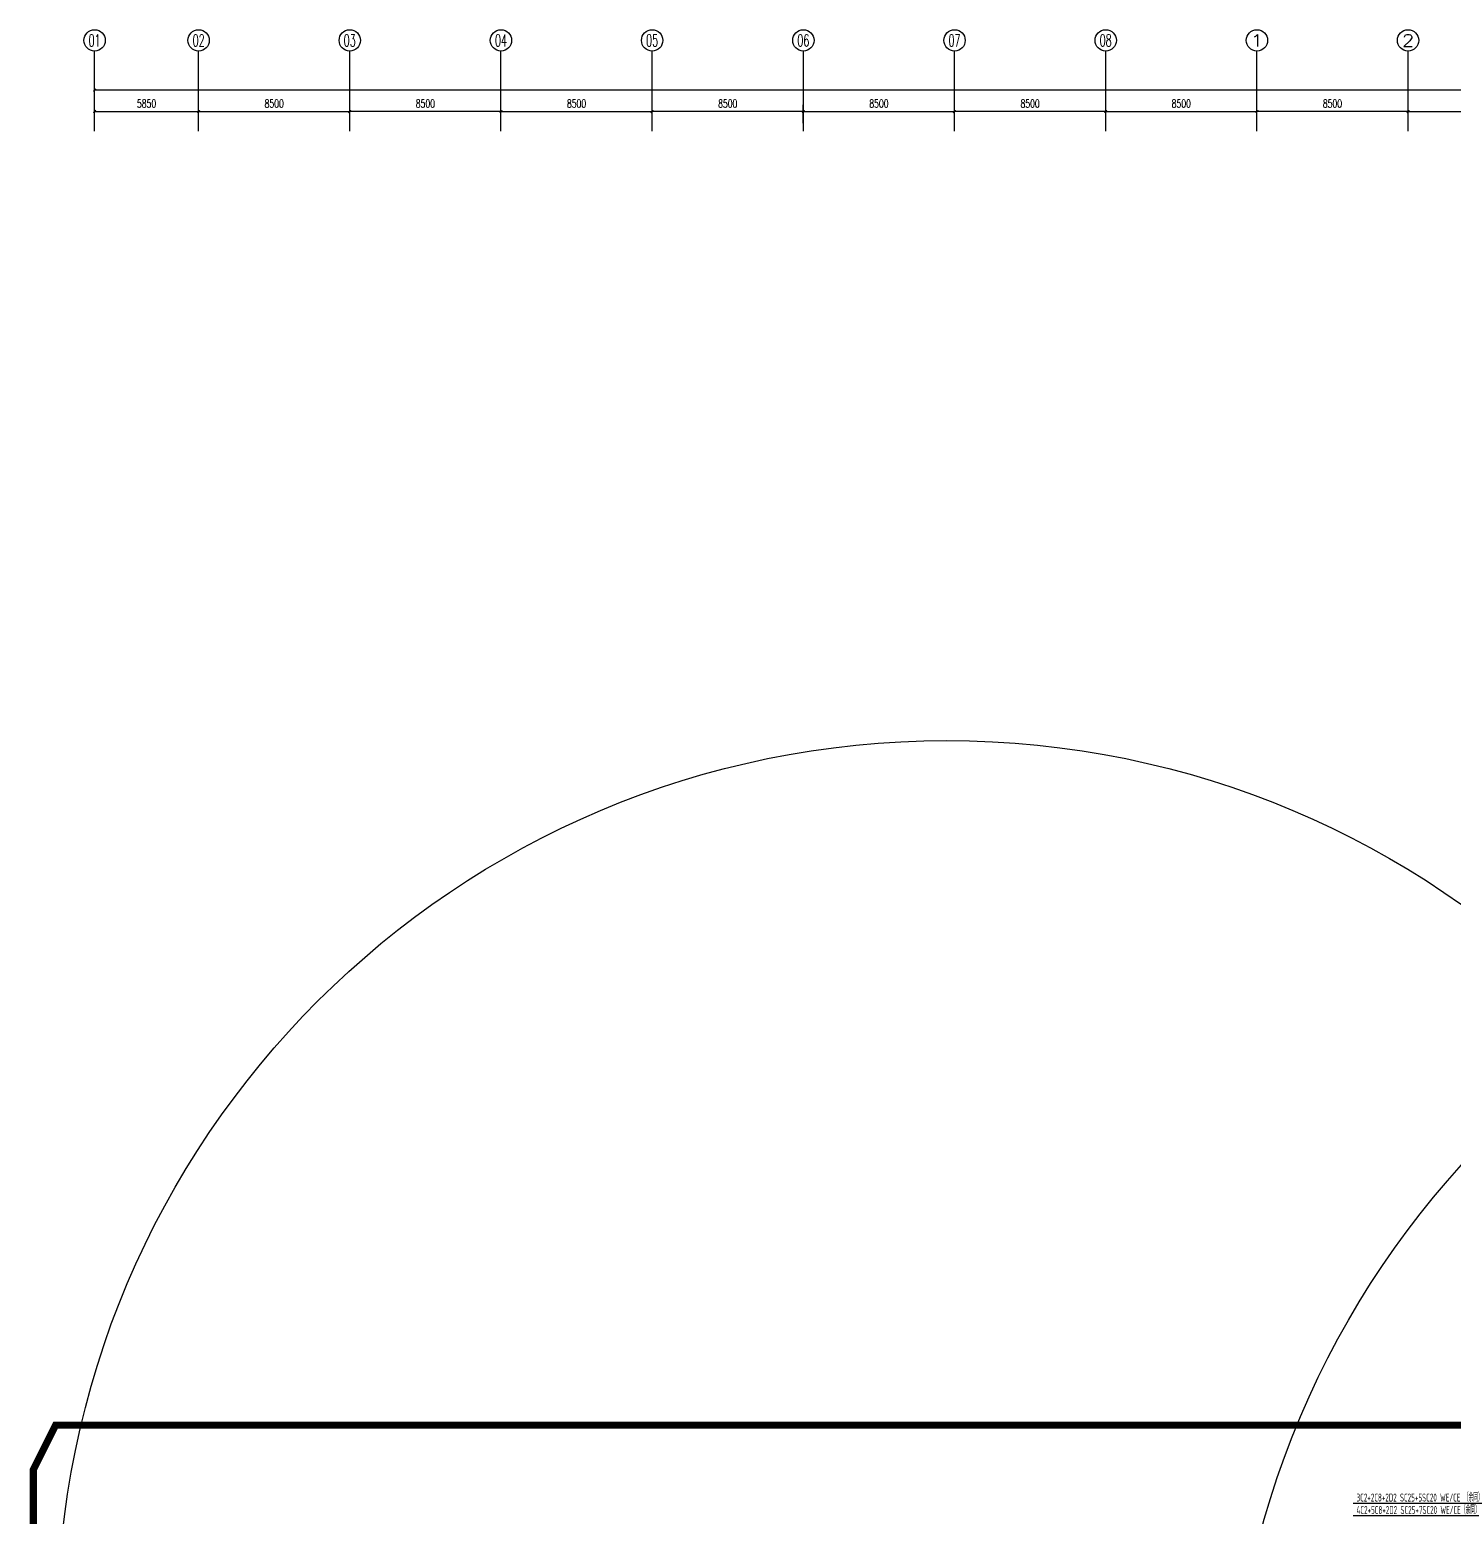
# Model space of a CAD drawing. Extents: x 0 to 3879896, y -114000 to 391286.
# Drawn here: x 1882828 to 1962917, y 306426 to 390086 of the extents above; entities that cross this region are included whole.
import ezdxf
from ezdxf.enums import TextEntityAlignment as Align

# ---------------------------------------------------------------- set-up
doc = ezdxf.new("R2010")
doc.units = 0
doc.header["$LTSCALE"] = 1000
doc.header["$MEASUREMENT"] = 0
doc.linetypes.add('SZGX_a-zzgr$0$DASHDOT2', pattern=[6, 3, -1.5, 0, -1.5])
doc.layers.get('0').update_dxf_attribs({"linetype": 'CONTINUOUS'})
doc.layers.get('Defpoints').update_dxf_attribs({"linetype": 'CONTINUOUS'})
doc.layers.add('Arc_建筑红线', color=1, linetype='CONTINUOUS', lineweight=40)
for name, color, linetype in [('AXIS', 3, 'CONTINUOUS'), ('AXIS_TEXT', 7, 'CONTINUOUS'), ('T-BSA TEXT', 7, '485_LINE'), ('T-METER DATA', 150, 'C_LINE')]:
    doc.layers.add(name, color=color, linetype=linetype)
doc.styles.add('_TCH_AXIS', font='COMPLEX', dxfattribs={"bigfont": 'GBCBIG'})
doc.styles.add('DIM_FONT', font='SIMPLEX', dxfattribs={"width": 0.7, "bigfont": 'GBCBIG'})
doc.styles.add('GBSTYLE', font='gbxwxt.shx', dxfattribs={"width": 0.6, "bigfont": 'gbhzfs.shx'})
doc.styles.get("Standard").update_dxf_attribs({"font": 'GBENOR', "bigfont": 'GBCBIG'})
doc.linetypes.add('485_LINE', pattern='A,25.7,-3.58,["485",Standard,S=2.54,R=0,X=-3.2,Y=-1.27],-3.85', length=33.13)
doc.linetypes.add('C_LINE', pattern='A,25.7,-2.08,["C",Standard,S=2.54,R=0,X=-0.54,Y=-1.27],-2.35', length=30.13)
doc.dimstyles.new('DIMN', dxfattribs={"dimscale": 1.5, "dimtxt": 300, "dimasz": 100, "dimexe": 250, "dimexo": 300, "dimgap": 150, "dimtad": 1, "dimdec": 0, "dimzin": 0, "dimdsep": 46, "dimtxsty": 'DIM_FONT', "dimblk": 'ARCHTICK', "dimcen": 0.09, "dimclrt": 7, "dimazin": 2, "dimtfac": 1, "dimtdec": 0, "dimtix": 1, "dimtmove": 2, "dimatfit": 3, "dimldrblk": 'ARCHTICK', "dimfxl": 1, "dimtolj": 1, "dimtzin": 0, "dimarcsym": 0})

# ---------------------------------------------------------------- blocks, each defined once
blk = doc.blocks.new('_ArchTick')
at = {"color": 0, "linetype": 'ByBlock', "const_width": 0.4}
blk.add_lwpolyline([(-0.5, -0.5), (0.5, 0.5)], dxfattribs=at)
blk = doc.blocks.new('*D526')
at = {"layer": 'AXIS', "color": 0, "lineweight": -2}
for p, q in [((1951821, 384836), (1951821, 385861)), ((1960321, 384836), (1960321, 385861)), ((1960321, 385486), (1951821, 385486))]:
    blk.add_line(p, q, dxfattribs=at)
at = {"layer": 'Defpoints', "color": 0, "transparency": 16777216}
for p in [(1951821, 385486), (1951821, 384386), (1960321, 384386)]:
    blk.add_point(p, dxfattribs=at)
at = {"layer": 'AXIS', "color": 0, "lineweight": -2, "xscale": 150, "yscale": 150, "zscale": 150, "rotation": 180}
blk.add_blockref('_ArchTick', (1951821, 385486), dxfattribs=at)
at = {"layer": 'AXIS', "color": 0, "lineweight": -2, "xscale": 150, "yscale": 150, "zscale": 150}
blk.add_blockref('_ArchTick', (1960321, 385486), dxfattribs=at)
at = {"layer": 'AXIS', "color": 7, "insert": (1956071, 385936), "char_height": 450, "attachment_point": 5, "style": 'DIM_FONT'}
blk.add_mtext('\\A1;8500', dxfattribs=at)
blk = doc.blocks.new('*D527')
at = {"layer": 'AXIS', "color": 0, "lineweight": -2}
for p, q in [((1886471, 384836), (1886471, 387061)), ((2274821, 386686), (1886471, 386686)), ((2274821, 384836), (2274821, 387061))]:
    blk.add_line(p, q, dxfattribs=at)
at = {"layer": 'Defpoints', "color": 0, "transparency": 16777216}
for p in [(1886471, 386686), (1886471, 384386), (2274821, 384386)]:
    blk.add_point(p, dxfattribs=at)
at = {"layer": 'AXIS', "color": 0, "lineweight": -2, "xscale": 150, "yscale": 150, "zscale": 150, "rotation": 180}
blk.add_blockref('_ArchTick', (1886471, 386686), dxfattribs=at)
at = {"layer": 'AXIS', "color": 0, "lineweight": -2, "xscale": 150, "yscale": 150, "zscale": 150}
blk.add_blockref('_ArchTick', (2274821, 386686), dxfattribs=at)
at = {"layer": 'AXIS', "color": 7, "insert": (2113321, 387136), "char_height": 450, "attachment_point": 5, "style": 'DIM_FONT'}
blk.add_mtext('\\A1;388350', dxfattribs=at)
blk = doc.blocks.new('*D528')
at = {"layer": 'AXIS', "color": 0, "lineweight": -2}
for p, q in [((1960321, 384836), (1960321, 385861)), ((1968821, 384836), (1968821, 385861)), ((1960321, 385486), (1968821, 385486))]:
    blk.add_line(p, q, dxfattribs=at)
at = {"layer": 'Defpoints', "color": 0, "transparency": 16777216}
for p in [(1968821, 385486), (1960321, 384386), (1968821, 384386)]:
    blk.add_point(p, dxfattribs=at)
at = {"layer": 'AXIS', "color": 0, "lineweight": -2, "xscale": 150, "yscale": 150, "zscale": 150, "rotation": 180}
blk.add_blockref('_ArchTick', (1960321, 385486), dxfattribs=at)
at = {"layer": 'AXIS', "color": 0, "lineweight": -2, "xscale": 150, "yscale": 150, "zscale": 150}
blk.add_blockref('_ArchTick', (1968821, 385486), dxfattribs=at)
at = {"layer": 'AXIS', "color": 7, "insert": (1964571, 385936), "char_height": 450, "attachment_point": 5, "style": 'DIM_FONT'}
blk.add_mtext('\\A1;8500', dxfattribs=at)
blk = doc.blocks.new('*D610')
at = {"layer": 'AXIS', "color": 0, "lineweight": -2}
for p, q in [((1943321, 384836), (1943321, 385861)), ((1951821, 384836), (1951821, 385861)), ((1943321, 385486), (1951821, 385486))]:
    blk.add_line(p, q, dxfattribs=at)
at = {"layer": 'Defpoints', "color": 0, "transparency": 16777216}
for p in [(1951821, 385486), (1943321, 384386), (1951821, 384386)]:
    blk.add_point(p, dxfattribs=at)
at = {"layer": 'AXIS', "color": 0, "lineweight": -2, "xscale": 150, "yscale": 150, "zscale": 150, "rotation": 180}
blk.add_blockref('_ArchTick', (1943321, 385486), dxfattribs=at)
at = {"layer": 'AXIS', "color": 0, "lineweight": -2, "xscale": 150, "yscale": 150, "zscale": 150}
blk.add_blockref('_ArchTick', (1951821, 385486), dxfattribs=at)
at = {"layer": 'AXIS', "color": 7, "insert": (1947571, 385936), "char_height": 450, "attachment_point": 5, "style": 'DIM_FONT'}
blk.add_mtext('\\A1;8500', dxfattribs=at)
blk = doc.blocks.new('*D611')
at = {"layer": 'AXIS', "color": 0, "lineweight": -2}
for p, q in [((1934821, 384836), (1934821, 385861)), ((1943321, 384836), (1943321, 385861)), ((1943321, 385486), (1934821, 385486))]:
    blk.add_line(p, q, dxfattribs=at)
at = {"layer": 'Defpoints', "color": 0, "transparency": 16777216}
for p in [(1934821, 385486), (1934821, 384386), (1943321, 384386)]:
    blk.add_point(p, dxfattribs=at)
at = {"layer": 'AXIS', "color": 0, "lineweight": -2, "xscale": 150, "yscale": 150, "zscale": 150, "rotation": 180}
blk.add_blockref('_ArchTick', (1934821, 385486), dxfattribs=at)
at = {"layer": 'AXIS', "color": 0, "lineweight": -2, "xscale": 150, "yscale": 150, "zscale": 150}
blk.add_blockref('_ArchTick', (1943321, 385486), dxfattribs=at)
at = {"layer": 'AXIS', "color": 7, "insert": (1939071, 385936), "char_height": 450, "attachment_point": 5, "style": 'DIM_FONT'}
blk.add_mtext('\\A1;8500', dxfattribs=at)
blk = doc.blocks.new('*D612')
at = {"layer": 'AXIS', "color": 0, "lineweight": -2}
for p, q in [((1917821, 384836), (1917821, 385861)), ((1926321, 384836), (1926321, 385861)), ((1926321, 385486), (1917821, 385486))]:
    blk.add_line(p, q, dxfattribs=at)
at = {"layer": 'Defpoints', "color": 0, "transparency": 16777216}
for p in [(1917821, 385486), (1917821, 384386), (1926321, 384386)]:
    blk.add_point(p, dxfattribs=at)
at = {"layer": 'AXIS', "color": 0, "lineweight": -2, "xscale": 150, "yscale": 150, "zscale": 150, "rotation": 180}
blk.add_blockref('_ArchTick', (1917821, 385486), dxfattribs=at)
at = {"layer": 'AXIS', "color": 0, "lineweight": -2, "xscale": 150, "yscale": 150, "zscale": 150}
blk.add_blockref('_ArchTick', (1926321, 385486), dxfattribs=at)
at = {"layer": 'AXIS', "color": 7, "insert": (1922071, 385936), "char_height": 450, "attachment_point": 5, "style": 'DIM_FONT'}
blk.add_mtext('\\A1;8500', dxfattribs=at)
blk = doc.blocks.new('*D613')
at = {"layer": 'AXIS', "color": 0, "lineweight": -2}
for p, q in [((1926321, 384836), (1926321, 385861)), ((1934821, 384836), (1934821, 385861)), ((1926321, 385486), (1934821, 385486))]:
    blk.add_line(p, q, dxfattribs=at)
at = {"layer": 'Defpoints', "color": 0, "transparency": 16777216}
for p in [(1934821, 385486), (1926321, 384386), (1934821, 384386)]:
    blk.add_point(p, dxfattribs=at)
at = {"layer": 'AXIS', "color": 0, "lineweight": -2, "xscale": 150, "yscale": 150, "zscale": 150, "rotation": 180}
blk.add_blockref('_ArchTick', (1926321, 385486), dxfattribs=at)
at = {"layer": 'AXIS', "color": 0, "lineweight": -2, "xscale": 150, "yscale": 150, "zscale": 150}
blk.add_blockref('_ArchTick', (1934821, 385486), dxfattribs=at)
at = {"layer": 'AXIS', "color": 7, "insert": (1930571, 385936), "char_height": 450, "attachment_point": 5, "style": 'DIM_FONT'}
blk.add_mtext('\\A1;8500', dxfattribs=at)
blk = doc.blocks.new('*D614')
at = {"layer": 'AXIS', "color": 0, "lineweight": -2}
for p, q in [((1909321, 384836), (1909321, 385861)), ((1917821, 384836), (1917821, 385861)), ((1909321, 385486), (1917821, 385486))]:
    blk.add_line(p, q, dxfattribs=at)
at = {"layer": 'Defpoints', "color": 0, "transparency": 16777216}
for p in [(1917821, 385486), (1909321, 384386), (1917821, 384386)]:
    blk.add_point(p, dxfattribs=at)
at = {"layer": 'AXIS', "color": 0, "lineweight": -2, "xscale": 150, "yscale": 150, "zscale": 150, "rotation": 180}
blk.add_blockref('_ArchTick', (1909321, 385486), dxfattribs=at)
at = {"layer": 'AXIS', "color": 0, "lineweight": -2, "xscale": 150, "yscale": 150, "zscale": 150}
blk.add_blockref('_ArchTick', (1917821, 385486), dxfattribs=at)
at = {"layer": 'AXIS', "color": 7, "insert": (1913571, 385936), "char_height": 450, "attachment_point": 5, "style": 'DIM_FONT'}
blk.add_mtext('\\A1;8500', dxfattribs=at)
blk = doc.blocks.new('*D615')
at = {"layer": 'AXIS', "color": 0, "lineweight": -2}
for p, q in [((1900821, 384836), (1900821, 385861)), ((1909321, 384836), (1909321, 385861)), ((1909321, 385486), (1900821, 385486))]:
    blk.add_line(p, q, dxfattribs=at)
at = {"layer": 'Defpoints', "color": 0, "transparency": 16777216}
for p in [(1900821, 385486), (1900821, 384386), (1909321, 384386)]:
    blk.add_point(p, dxfattribs=at)
at = {"layer": 'AXIS', "color": 0, "lineweight": -2, "xscale": 150, "yscale": 150, "zscale": 150, "rotation": 180}
blk.add_blockref('_ArchTick', (1900821, 385486), dxfattribs=at)
at = {"layer": 'AXIS', "color": 0, "lineweight": -2, "xscale": 150, "yscale": 150, "zscale": 150}
blk.add_blockref('_ArchTick', (1909321, 385486), dxfattribs=at)
at = {"layer": 'AXIS', "color": 7, "insert": (1905071, 385936), "char_height": 450, "attachment_point": 5, "style": 'DIM_FONT'}
blk.add_mtext('\\A1;8500', dxfattribs=at)
blk = doc.blocks.new('*D616')
at = {"layer": 'AXIS', "color": 0, "lineweight": -2}
for p, q in [((1892321, 384836), (1892321, 385861)), ((1900821, 384836), (1900821, 385861)), ((1892321, 385486), (1900821, 385486))]:
    blk.add_line(p, q, dxfattribs=at)
at = {"layer": 'Defpoints', "color": 0, "transparency": 16777216}
for p in [(1900821, 385486), (1892321, 384386), (1900821, 384386)]:
    blk.add_point(p, dxfattribs=at)
at = {"layer": 'AXIS', "color": 0, "lineweight": -2, "xscale": 150, "yscale": 150, "zscale": 150, "rotation": 180}
blk.add_blockref('_ArchTick', (1892321, 385486), dxfattribs=at)
at = {"layer": 'AXIS', "color": 0, "lineweight": -2, "xscale": 150, "yscale": 150, "zscale": 150}
blk.add_blockref('_ArchTick', (1900821, 385486), dxfattribs=at)
at = {"layer": 'AXIS', "color": 7, "insert": (1896571, 385936), "char_height": 450, "attachment_point": 5, "style": 'DIM_FONT'}
blk.add_mtext('\\A1;8500', dxfattribs=at)
blk = doc.blocks.new('*D617')
at = {"layer": 'AXIS', "color": 0, "lineweight": -2}
for p, q in [((1886471, 384836), (1886471, 385861)), ((1892321, 384836), (1892321, 385861)), ((1886471, 385486), (1892321, 385486))]:
    blk.add_line(p, q, dxfattribs=at)
at = {"layer": 'Defpoints', "color": 0, "transparency": 16777216}
for p in [(1892321, 385486), (1886471, 384386, 0), (1892321, 384386, 0)]:
    blk.add_point(p, dxfattribs=at)
at = {"layer": 'AXIS', "color": 0, "lineweight": -2, "xscale": 150, "yscale": 150, "zscale": 150, "rotation": 180}
blk.add_blockref('_ArchTick', (1886471, 385486), dxfattribs=at)
at = {"layer": 'AXIS', "color": 0, "lineweight": -2, "xscale": 150, "yscale": 150, "zscale": 150}
blk.add_blockref('_ArchTick', (1892321, 385486), dxfattribs=at)
at = {"layer": 'AXIS', "color": 7, "insert": (1889396, 385936), "char_height": 450, "attachment_point": 5, "style": 'DIM_FONT'}
blk.add_mtext('\\A1;5850', dxfattribs=at)

msp = doc.modelspace()

# ---------------------------------------------------------------- linework, layer by layer
at = {"layer": 'Arc_建筑红线', "color": 20, "linetype": 'SZGX_a-zzgr$0$DASHDOT2', "ltscale": 0.2, "const_width": 400, "elevation": 0}
msp.add_lwpolyline([(2129528.4, 303600.5), (2137528.4, 311600.5), (2154948.4, 311600.5), (2154948.4, 325060.5), (2002488.4, 325060.5), (2002488.4, 311600.5), (1884278.4, 311600.5), (1883028.4, 309100.5), (1883028.4, 224070.5), (1988318.4, 224070.5), (1988318.4, 129100.5), (2129528.4, 129100.5), (2129528.4, 303600.5)], dxfattribs=at)
at = {"layer": 'AXIS'}
for p, q in [((1886471.4, 384386), (1886471.4, 388886)), ((1892321.4, 384386), (1892321.4, 388886)), ((1900821.4, 384386), (1900821.4, 388886)), ((1909321.4, 384386), (1909321.4, 388886)), ((1917821.4, 384386), (1917821.4, 388886)), ((1926321.4, 384386), (1926321.4, 388886)), ((1934821.4, 384386), (1934821.4, 388886)), ((1943321.4, 384386), (1943321.4, 388886)), ((1951821.4, 384386), (1951821.4, 388886)), ((1960321.4, 384386), (1960321.4, 388886))]:
    msp.add_line(p, q, dxfattribs=at)
for centre in [(1886471.4, 389486), (1892321.4, 389486), (1900821.4, 389486), (1909321.4, 389486), (1917821.4, 389486), (1926321.4, 389486), (1934821.4, 389486), (1943321.4, 389486), (1951821.4, 389486), (1960321.4, 389486)]:
    msp.add_circle(centre, 600, dxfattribs=at)
at = {"layer": 'T-BSA TEXT', "linetype": 'ByBlock'}
for p, q in [((1957235.1, 307222.5, 0), (1964821.4, 307222.5, 0)), ((1957235.1, 306522.5, 0), (1964821.4, 306522.5, 0))]:
    msp.add_line(p, q, dxfattribs=at)
at = {"layer": 'T-METER DATA', "color": 1, "linetype": 'ByBlock'}
for centre in [(1934380.6, 300106.3), (2000340.4, 292621.3)]:
    msp.add_circle(centre, 50000, dxfattribs=at)

# ---------------------------------------------------------------- texts
at = {"layer": 'AXIS_TEXT', "style": '_TCH_AXIS'}
for s, height, width, p, p2 in [('01', 678.82, 0.724138, (1886132, 389146.6), (1886810.9, 389146.6)), ('02', 678.82, 0.617647, (1891982, 389146.6), (1892660.9, 389146.6)), ('03', 678.82, 0.617647, (1900482, 389146.6), (1901160.9, 389146.6)), ('04', 678.82, 0.583333, (1908982, 389146.6), (1909660.9, 389146.6)), ('05', 678.82, 0.617647, (1917482, 389146.6), (1918160.9, 389146.6)), ('06', 678.82, 0.617647, (1925982, 389146.6), (1926660.9, 389146.6)), ('07', 678.82, 0.617647, (1934482, 389146.6), (1935160.9, 389146.6)), ('08', 678.82, 0.617647, (1942982, 389146.6), (1943660.9, 389146.6)), ('1', 678.8, 2.333333, (1951482, 389146.6), (1952160.9, 389146.6)), ('2', 678.8, 1.5, (1959982, 389146.6), (1960660.9, 389146.6))]:
    msp.add_text(s, height=height, dxfattribs=dict(at, width=width)).set_placement(p, p2, align=Align.FIT)
at = {"layer": 'T-BSA TEXT', "linetype": 'ByBlock', "style": 'GBSTYLE', "width": 0.6}
for s, p in [('3C2+2C8+2D2 SC25+5SC20 WE/CE （余同） ', (1957425.8, 307308.5, 0)), ('4C2+5C8+2D2 SC25+7SC20 WE/CE（余同） ', (1957425.8, 306608.5, 0))]:
    msp.add_text(s, height=450, dxfattribs=at).set_placement(p)

# ---------------------------------------------------------------- dimensions: what is measured, and where the dimension line sits
at = {"layer": 'AXIS'}
for base, p1, p2, picture, middle in [((1886471.4, 386686), (2274821.4, 384386), (1886471.4, 384386), '*D527', (2113321.4, 387136)), ((1900821.4, 385486), (1909321.4, 384386), (1900821.4, 384386), '*D615', (1905071.4, 385936)), ((1917821.4, 385486), (1926321.4, 384386), (1917821.4, 384386), '*D612', (1922071.4, 385936)), ((1934821.4, 385486), (1943321.4, 384386), (1934821.4, 384386), '*D611', (1939071.4, 385936)), ((1951821.4, 385486), (1960321.4, 384386), (1951821.4, 384386), '*D526', (1956071.4, 385936))]:
    dim = msp.add_linear_dim(base=base, p1=p1, p2=p2, angle=180, dimstyle='DIMN', dxfattribs=at)
    dim.commit()
    dim.dimension.update_dxf_attribs({"geometry": picture, "text_midpoint": middle, "dimtype": 128})
dim = msp.add_linear_dim(base=(1892321.4, 385486), p1=(1886471.4, 384386, 0), p2=(1892321.4, 384386, 0), dimstyle='DIMN', dxfattribs=at)
dim.commit()
dim.dimension.update_dxf_attribs({"geometry": '*D617', "text_midpoint": (1889396.4, 385936)})
for base, p1, p2, picture, middle in [((1900821.4, 385486), (1892321.4, 384386), (1900821.4, 384386), '*D616', (1896571.4, 385936)), ((1917821.4, 385486), (1909321.4, 384386), (1917821.4, 384386), '*D614', (1913571.4, 385936)), ((1934821.4, 385486), (1926321.4, 384386), (1934821.4, 384386), '*D613', (1930571.4, 385936)), ((1951821.4, 385486), (1943321.4, 384386), (1951821.4, 384386), '*D610', (1947571.4, 385936)), ((1968821.4, 385486), (1960321.4, 384386), (1968821.4, 384386), '*D528', (1964571.4, 385936))]:
    dim = msp.add_linear_dim(base=base, p1=p1, p2=p2, dimstyle='DIMN', dxfattribs=at)
    dim.commit()
    dim.dimension.update_dxf_attribs({"geometry": picture, "text_midpoint": middle, "dimtype": 128})

doc.saveas('drawing.dxf')
